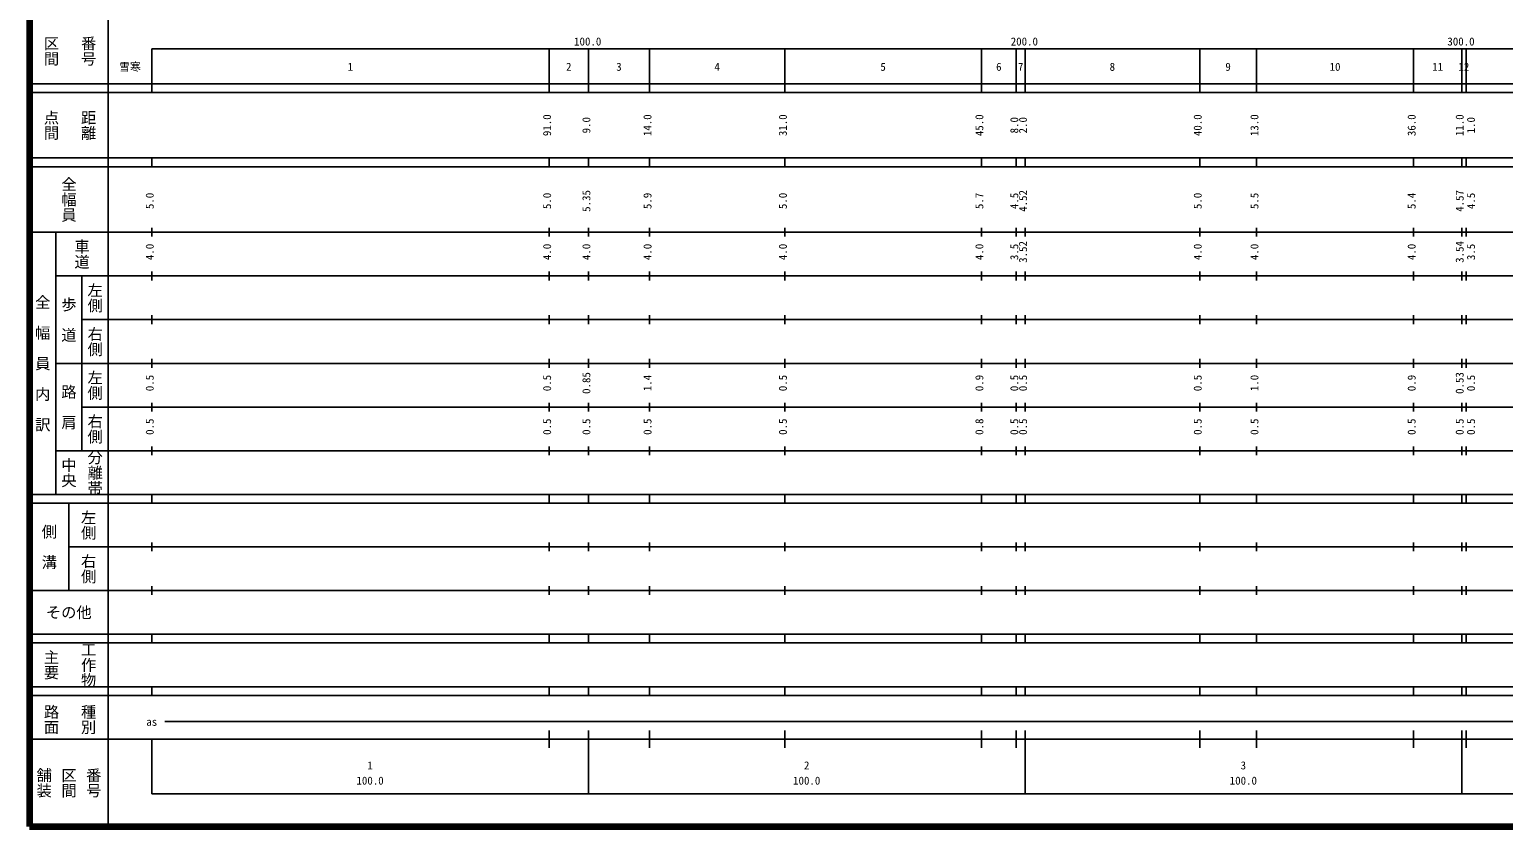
# Model space of a CAD drawing. Units: millimetres on the paper, enlarged 1000 times. Extents: x 40000 to 680000, y 20000 to 380000.
# Drawn here: x 40000 to 377584, y 20000 to 202409 of the extents above; entities that cross this region are included whole.
import ezdxf
from ezdxf.enums import TextEntityAlignment as Align

# ---------------------------------------------------------------- set-up
doc = ezdxf.new("R2010")
doc.units = ezdxf.units.MM
doc.header["$LTSCALE"] = 1000
doc.layers.add('M-TTL', color=2, linetype='Continuous', lineweight=140)
doc.layers.add('M-TTL-BAND', color=7, linetype='Continuous', lineweight=25)
doc.styles.add('@ＭＳ ゴシック', font='')
doc.styles.add('ＭＳ ゴシック', font='')
doc.styles.get('@ＭＳ ゴシック').set_extended_font_data('@MS Gothic')
doc.styles.get('ＭＳ ゴシック').set_extended_font_data('MS Gothic')

msp = doc.modelspace()

# ---------------------------------------------------------------- linework, layer by layer
at = {"layer": 'M-TTL'}
for p, q in [((40000, 380000), (40000, 20000)), ((40000, 20000), (680000, 20000))]:
    msp.add_line(p, q, dxfattribs=at)
at = {"layer": 'M-TTL-BAND'}
for p, q in [((58000, 370000), (58000, 20000)), ((68000, 198000), (579000, 198000)), ((68000, 198000), (68000, 188000)), ((159000, 188000), (159000, 198000)), ((168000, 188000), (168000, 198000)), ((182000, 188000), (182000, 198000)), ((213000, 188000), (213000, 198000)), ((258000, 188000), (258000, 198000)), ((266000, 188000), (266000, 198000)), ((268000, 188000), (268000, 198000)), ((308000, 188000), (308000, 198000)), ((321000, 188000), (321000, 198000)), ((357000, 188000), (357000, 198000)), ((368000, 188000), (368000, 198000)), ((369000, 188000), (369000, 198000)), ((40000, 190000), (579000, 190000)), ((40000, 188000), (579000, 188000)), ((40000, 173000), (579000, 173000)), ((68000, 171000), (68000, 173000)), ((159000, 171000), (159000, 173000)), ((168000, 171000), (168000, 173000)), ((182000, 171000), (182000, 173000)), ((213000, 171000), (213000, 173000)), ((258000, 171000), (258000, 173000)), ((266000, 171000), (266000, 173000)), ((268000, 171000), (268000, 173000)), ((308000, 171000), (308000, 173000)), ((321000, 171000), (321000, 173000)), ((357000, 171000), (357000, 173000)), ((368000, 171000), (368000, 173000)), ((369000, 171000), (369000, 173000)), ((40000, 171000), (579000, 171000)), ((40000, 156000), (579000, 156000)), ((46000, 96000), (46000, 156000)), ((68000, 155000), (68000, 157000)), ((159000, 155000), (159000, 157000)), ((168000, 155000), (168000, 157000)), ((182000, 155000), (182000, 157000)), ((213000, 155000), (213000, 157000)), ((258000, 155000), (258000, 157000)), ((266000, 155000), (266000, 157000)), ((268000, 155000), (268000, 157000)), ((308000, 155000), (308000, 157000)), ((321000, 155000), (321000, 157000)), ((357000, 155000), (357000, 157000)), ((368000, 155000), (368000, 157000)), ((369000, 155000), (369000, 157000)), ((46000, 146000), (579000, 146000)), ((52000, 146000), (52000, 106000)), ((68000, 145000), (68000, 147000)), ((159000, 145000), (159000, 147000)), ((168000, 145000), (168000, 147000)), ((182000, 145000), (182000, 147000)), ((213000, 145000), (213000, 147000)), ((258000, 145000), (258000, 147000)), ((266000, 145000), (266000, 147000)), ((268000, 145000), (268000, 147000)), ((308000, 145000), (308000, 147000)), ((321000, 145000), (321000, 147000)), ((357000, 145000), (357000, 147000)), ((368000, 145000), (368000, 147000)), ((369000, 145000), (369000, 147000)), ((52000, 136000), (579000, 136000)), ((68000, 135000), (68000, 137000)), ((159000, 135000), (159000, 137000)), ((168000, 135000), (168000, 137000)), ((182000, 135000), (182000, 137000)), ((213000, 135000), (213000, 137000)), ((258000, 135000), (258000, 137000)), ((266000, 135000), (266000, 137000)), ((268000, 135000), (268000, 137000)), ((308000, 135000), (308000, 137000)), ((321000, 135000), (321000, 137000)), ((357000, 135000), (357000, 137000)), ((368000, 135000), (368000, 137000)), ((369000, 135000), (369000, 137000)), ((46000, 126000), (579000, 126000)), ((68000, 125000), (68000, 127000)), ((159000, 125000), (159000, 127000)), ((168000, 125000), (168000, 127000)), ((182000, 125000), (182000, 127000)), ((213000, 125000), (213000, 127000)), ((258000, 125000), (258000, 127000)), ((266000, 125000), (266000, 127000)), ((268000, 125000), (268000, 127000)), ((308000, 125000), (308000, 127000)), ((321000, 125000), (321000, 127000)), ((357000, 125000), (357000, 127000)), ((368000, 125000), (368000, 127000)), ((369000, 125000), (369000, 127000)), ((52000, 116000), (579000, 116000)), ((68000, 115000), (68000, 117000)), ((159000, 115000), (159000, 117000)), ((168000, 115000), (168000, 117000)), ((182000, 115000), (182000, 117000)), ((213000, 115000), (213000, 117000)), ((258000, 115000), (258000, 117000)), ((266000, 115000), (266000, 117000)), ((268000, 115000), (268000, 117000)), ((308000, 115000), (308000, 117000)), ((321000, 115000), (321000, 117000)), ((357000, 115000), (357000, 117000)), ((368000, 115000), (368000, 117000)), ((369000, 115000), (369000, 117000)), ((46000, 106000), (579000, 106000)), ((68000, 105000), (68000, 107000)), ((159000, 105000), (159000, 107000)), ((168000, 105000), (168000, 107000)), ((182000, 105000), (182000, 107000)), ((213000, 105000), (213000, 107000)), ((258000, 105000), (258000, 107000)), ((266000, 105000), (266000, 107000)), ((268000, 105000), (268000, 107000)), ((308000, 105000), (308000, 107000)), ((321000, 105000), (321000, 107000)), ((357000, 105000), (357000, 107000)), ((368000, 105000), (368000, 107000)), ((369000, 105000), (369000, 107000)), ((40000, 96000), (579000, 96000)), ((68000, 94000), (68000, 96000)), ((159000, 94000), (159000, 96000)), ((168000, 94000), (168000, 96000)), ((182000, 94000), (182000, 96000)), ((213000, 94000), (213000, 96000)), ((258000, 94000), (258000, 96000)), ((266000, 94000), (266000, 96000)), ((268000, 94000), (268000, 96000)), ((308000, 94000), (308000, 96000)), ((321000, 94000), (321000, 96000)), ((357000, 94000), (357000, 96000)), ((368000, 94000), (368000, 96000)), ((369000, 94000), (369000, 96000)), ((40000, 94000), (579000, 94000)), ((49000, 94000), (49000, 74000)), ((68000, 83000), (68000, 85000)), ((159000, 83000), (159000, 85000)), ((168000, 83000), (168000, 85000)), ((182000, 83000), (182000, 85000)), ((213000, 83000), (213000, 85000)), ((258000, 83000), (258000, 85000)), ((266000, 83000), (266000, 85000)), ((268000, 83000), (268000, 85000)), ((308000, 83000), (308000, 85000)), ((321000, 83000), (321000, 85000)), ((357000, 83000), (357000, 85000)), ((368000, 83000), (368000, 85000)), ((369000, 83000), (369000, 85000)), ((49000, 84000), (579000, 84000)), ((68000, 73000), (68000, 75000)), ((159000, 73000), (159000, 75000)), ((168000, 73000), (168000, 75000)), ((182000, 73000), (182000, 75000)), ((213000, 73000), (213000, 75000)), ((258000, 73000), (258000, 75000)), ((266000, 73000), (266000, 75000)), ((268000, 73000), (268000, 75000)), ((308000, 73000), (308000, 75000)), ((321000, 73000), (321000, 75000)), ((357000, 73000), (357000, 75000)), ((368000, 73000), (368000, 75000)), ((369000, 73000), (369000, 75000)), ((40000, 74000), (579000, 74000)), ((40000, 64000), (579000, 64000)), ((40000, 62000), (579000, 62000)), ((68000, 62000), (68000, 64000)), ((159000, 62000), (159000, 64000)), ((168000, 62000), (168000, 64000)), ((182000, 62000), (182000, 64000)), ((213000, 62000), (213000, 64000)), ((258000, 62000), (258000, 64000)), ((266000, 62000), (266000, 64000)), ((268000, 62000), (268000, 64000)), ((308000, 62000), (308000, 64000)), ((321000, 62000), (321000, 64000)), ((357000, 62000), (357000, 64000)), ((368000, 62000), (368000, 64000)), ((369000, 62000), (369000, 64000)), ((40000, 52000), (579000, 52000)), ((68000, 50000), (68000, 52000)), ((159000, 50000), (159000, 52000)), ((168000, 50000), (168000, 52000)), ((182000, 50000), (182000, 52000)), ((213000, 50000), (213000, 52000)), ((258000, 50000), (258000, 52000)), ((266000, 50000), (266000, 52000)), ((268000, 50000), (268000, 52000)), ((308000, 50000), (308000, 52000)), ((321000, 50000), (321000, 52000)), ((357000, 50000), (357000, 52000)), ((368000, 50000), (368000, 52000)), ((369000, 50000), (369000, 52000)), ((40000, 50000), (579000, 50000)), ((71000, 44000), (565000, 44000)), ((159000, 38000), (159000, 42000)), ((168000, 27500), (168000, 42000)), ((182000, 38000), (182000, 42000)), ((213000, 38000), (213000, 42000)), ((258000, 38000), (258000, 42000)), ((266000, 38000), (266000, 42000)), ((268000, 27500), (268000, 42000)), ((308000, 38000), (308000, 42000)), ((321000, 38000), (321000, 42000)), ((357000, 38000), (357000, 42000)), ((368000, 27500), (368000, 42000)), ((369000, 38000), (369000, 42000)), ((40000, 40000), (579000, 40000)), ((68000, 40000), (68000, 27500)), ((68000, 27500), (579000, 27500))]:
    msp.add_line(p, q, dxfattribs=at)

# ---------------------------------------------------------------- texts
at = {"layer": 'M-TTL-BAND', "style": '@ＭＳ ゴシック'}
for s, p in [('区間', (45000, 197500)), ('番号', (53500, 197500)), ('点間', (45000, 180500)), ('距離', (53500, 180500)), ('全幅員', (49000, 163500)), ('車道', (52000, 151000)), ('左側', (55000, 141000)), ('全\u3000幅\u3000員\u3000内\u3000訳', (43000, 126000)), ('歩\u3000道', (49000, 136000)), ('右側', (55000, 131000)), ('左側', (55000, 121000)), ('路\u3000肩', (49000, 116000)), ('右側', (55000, 111000)), ('分離帯', (55000, 101000)), ('中央', (49000, 101000)), ('左側', (53500, 89000)), ('側\u3000溝', (44500, 84000)), ('右側', (53500, 79000)), ('工作物', (53500, 57000)), ('主要', (45000, 57000)), ('路面', (45000, 44500)), ('種別', (53500, 44500)), ('舗装', (43333, 30000)), ('区間', (49000, 30000)), ('番号', (54667, 30000))]:
    msp.add_text(s, height=2566, rotation=270, dxfattribs=at).set_placement(p, align=Align.MIDDLE_CENTER)
at = {"layer": 'M-TTL-BAND', "style": 'ＭＳ ゴシック'}
for s, p in [('100.0', (167844, 198195)), ('200.0', (267844, 198195)), ('300.0', (367844, 198195)), ('雪寒', (63017, 192405)), ('1', (113500, 192405)), ('2', (163500, 192405)), ('3', (175000, 192405)), ('4', (197500, 192405)), ('5', (235500, 192405)), ('6', (262000, 192405)), ('7', (267000, 192405)), ('8', (288000, 192405)), ('9', (314500, 192405)), ('10', (339000, 192405)), ('11', (362500, 192405)), ('12', (368500, 192405)), ('as', (68000, 42500)), ('1', (118000, 32523)), ('2', (218000, 32523)), ('3', (318000, 32523)), ('100.0', (118000, 29033)), ('100.0', (218000, 29033)), ('100.0', (318000, 29033))]:
    msp.add_text(s, height=1833, dxfattribs=at).set_placement(p, align=Align.BOTTOM_CENTER)
for s, p in [('91.0', (160000, 180500)), ('14.0', (183000, 180500)), ('31.0', (214000, 180500)), ('45.0', (259000, 180500)), ('40.0', (309000, 180500)), ('13.0', (322000, 180500)), ('36.0', (358000, 180500)), ('11.0', (369000, 180500)), ('9.0', (169000, 180500)), ('8.0', (267000, 180500)), ('2.0', (269000, 180500)), ('1.0', (371595, 180500)), ('5.35', (169000, 163174)), ('4.52', (269000, 163174)), ('4.57', (369000, 163174)), ('5.0', (69000, 163174)), ('5.0', (160000, 163174)), ('5.9', (183000, 163174)), ('5.0', (214000, 163174)), ('5.7', (259000, 163174)), ('4.5', (267000, 163174)), ('5.0', (309000, 163174)), ('5.5', (322000, 163174)), ('5.4', (358000, 163174)), ('4.5', (371595, 163174)), ('4.0', (69000, 151500)), ('4.0', (160000, 151500)), ('4.0', (169000, 151500)), ('4.0', (183000, 151500)), ('4.0', (214000, 151500)), ('4.0', (259000, 151500)), ('3.5', (267000, 151500)), ('3.52', (269000, 151500)), ('4.0', (309000, 151500)), ('4.0', (322000, 151500)), ('4.0', (358000, 151500)), ('3.54', (369000, 151500)), ('3.5', (371595, 151500)), ('0.5', (69000, 121500)), ('0.5', (160000, 121500)), ('0.85', (169000, 121500)), ('1.4', (183000, 121500)), ('0.5', (214000, 121500)), ('0.9', (259000, 121500)), ('0.5', (267000, 121500)), ('0.5', (269000, 121500)), ('0.5', (309000, 121500)), ('1.0', (322000, 121500)), ('0.9', (358000, 121500)), ('0.53', (369000, 121500)), ('0.5', (371595, 121500)), ('0.5', (69000, 111500)), ('0.5', (160000, 111500)), ('0.5', (169000, 111500)), ('0.5', (183000, 111500)), ('0.5', (214000, 111500)), ('0.8', (259000, 111500)), ('0.5', (267000, 111500)), ('0.5', (269000, 111500)), ('0.5', (309000, 111500)), ('0.5', (322000, 111500)), ('0.5', (358000, 111500)), ('0.5', (369000, 111500)), ('0.5', (371595, 111500))]:
    msp.add_text(s, height=1833, rotation=90, dxfattribs=at).set_placement(p, align=Align.BOTTOM_CENTER)
msp.add_text('その他', height=2566, dxfattribs=at).set_placement((49000, 69000), align=Align.MIDDLE_CENTER)

doc.saveas('drawing.dxf')
